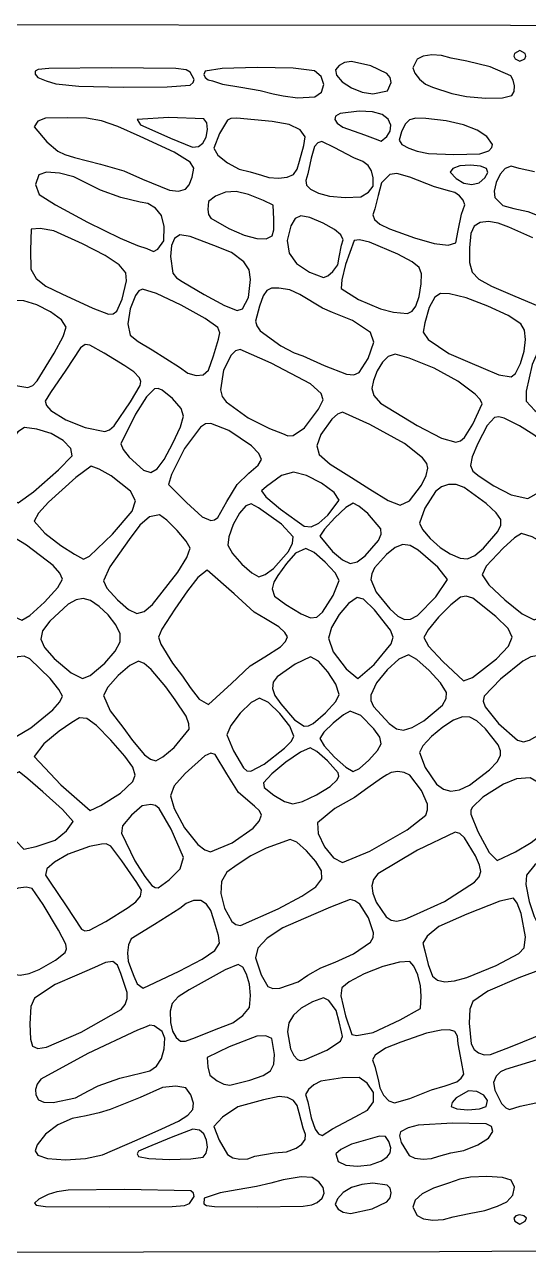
# Model space of a CAD drawing. Extents: x 0 to 192, y 1 to 97.
# Drawn here: x 76.6 to 116.1, y 0.8 to 96.8 of the extents above; entities that cross this region are included whole.
import ezdxf

# ---------------------------------------------------------------- set-up
doc = ezdxf.new("R2010")
doc.units = 0

msp = doc.modelspace()

# ---------------------------------------------------------------- linework, layer by layer
at = {"layer": 'Image', "color": 7}
for points in [[(62.695577, 96.76244), (114.671608, 96.71525), (123.465387, 96.639238)], [(114.773994, 91.213711), (114.935523, 91.539345), (114.967947, 91.981984), (114.878685, 92.425898), (114.675156, 92.75536), (113.073063, 93.463949), (111.230209, 93.887992), (110.007984, 94.143174), (109.2728, 94.347467), (108.501834, 94.398767), (107.821248, 94.301104), (107.357203, 94.058508), (107.018537, 93.383845), (107.162009, 92.957489), (107.528128, 92.49655), (108.020451, 92.097632), (108.542535, 91.857336), (110.066533, 91.370202), (111.218125, 91.128804), (112.702717, 91.011746), (114.046083, 91.034794), (114.773994, 91.213711), (114.773994, 91.213711)], [(115.785963, 94.088345), (115.872812, 94.285531), (115.814746, 94.497439), (115.400527, 94.73584), (114.986308, 94.497439), (114.92824, 94.285531), (115.015087, 94.088345), (115.400527, 93.889175), (115.785963, 94.088345), (115.785963, 94.088345)], [(89.588357, 92.032466), (89.823994, 92.225057), (89.90064, 92.461547), (89.577218, 93.042509), (89.26383, 93.232783), (88.47021, 93.333938), (83.391246, 93.381175), (78.529569, 93.336215), (77.68959, 93.25687), (77.443346, 93.11904), (77.460745, 92.873004), (77.651404, 92.632012), (78.316565, 92.368066), (79.078564, 92.125282), (80.869591, 91.946576), (84.332713, 91.861695), (87.796207, 91.885404), (89.588351, 92.032466), (89.588357, 92.032466)], [(99.335232, 91.111752), (99.867025, 91.479712), (100.03922, 92.070702), (99.853937, 92.688863), (99.313298, 93.138333), (97.653064, 93.341123), (94.825451, 93.405751), (92.104078, 93.333879), (90.762563, 93.127168), (90.663446, 92.870004), (90.750021, 92.623421), (90.985634, 92.436711), (91.333631, 92.359168), (92.117228, 92.111169), (93.556559, 91.862128), (95.057581, 91.602127), (96.07358, 91.346577), (96.858555, 91.179837), (97.983684, 91.020532), (99.33524, 91.111746), (99.335232, 91.111752)], [(105.02887, 91.584897), (105.325203, 92.230599), (105.244998, 92.61218), (104.977756, 92.935224), (103.72241, 93.535784), (102.205165, 93.872191), (101.67031, 93.800856), (101.243725, 93.5704), (100.951435, 93.231594), (101.048616, 92.815833), (101.481459, 92.297058), (102.204351, 91.826455), (103.058689, 91.485622), (103.885872, 91.356152), (105.02887, 91.584897), (105.02887, 91.584897)], [(89.225767, 83.891673), (89.503932, 84.234088), (89.746366, 84.829165), (89.875274, 85.546083), (89.596805, 85.994341), (88.345407, 86.772731), (85.682561, 88.003497), (83.931619, 88.798236), (82.655286, 89.242773), (81.466866, 89.437386), (79.979665, 89.482349), (78.27562, 89.432615), (77.651335, 89.220417), (77.385238, 88.769991), (78.374144, 87.596756), (79.223005, 86.850459), (79.781112, 86.60785), (80.527871, 86.359235), (81.543869, 86.105235), (82.559868, 85.851236), (83.481231, 85.589836), (84.395856, 85.3354), (85.851894, 84.67459), (87.968183, 83.814342), (88.679175, 83.741644), (89.225767, 83.891673), (89.225767, 83.891673)], [(90.586626, 87.486446), (90.839575, 87.957593), (90.941701, 88.551126), (90.885643, 89.08664), (90.66404, 89.383728), (87.926974, 89.483358), (85.435724, 89.328766), (85.711132, 88.915881), (86.35524, 88.627965), (88.053225, 87.89079), (89.773794, 87.182551), (90.2291, 87.218289), (90.586626, 87.486446), (90.586626, 87.486446)], [(97.686218, 85.041519), (97.972416, 85.454163), (98.132335, 86.07371), (98.476377, 87.302905), (98.594773, 87.977158), (98.208927, 88.527614), (97.340683, 88.937547), (96.011882, 89.190231), (93.252742, 89.448067), (92.758825, 89.419759), (92.516227, 89.29699), (91.885001, 88.237193), (91.439887, 87.107772), (91.7494, 86.561254), (92.501461, 85.953143), (93.431357, 85.4572), (94.274373, 85.247185), (95.165216, 84.999186), (95.754526, 84.807006), (96.488918, 84.75198), (97.191709, 84.83114), (97.686218, 85.041519), (97.686218, 85.041519)], [(104.987669, 88.00274), (105.23848, 88.414897), (105.290601, 88.891739), (105.096632, 89.375881), (104.621588, 89.720132), (103.862503, 89.925814), (102.816409, 89.994248), (101.315798, 89.80994), (100.975511, 89.605132), (100.903516, 89.348221), (101.096025, 89.056456), (101.549249, 88.747088), (103.222681, 88.144541), (104.069347, 87.822522), (104.547891, 87.653449), (104.987669, 88.00274), (104.987669, 88.00274)], [(112.974195, 86.888094), (113.204152, 87.149847), (113.258925, 87.393543), (112.818196, 88.003544), (112.061074, 88.513625), (110.981298, 88.92983), (109.624056, 89.238713), (108.034536, 89.426832), (107.249867, 89.444209), (106.744379, 89.314302), (106.405381, 88.97442), (106.120183, 88.361872), (105.935964, 87.72472), (106.151586, 87.388206), (106.693203, 87.109849), (107.357203, 86.86185), (108.232686, 86.672711), (110.222531, 86.613851), (112.266483, 86.661279), (112.974195, 86.888094), (112.974195, 86.888094)], [(103.549568, 83.661539), (103.913973, 84.134654), (103.921019, 84.769515), (103.789269, 85.331802), (103.532139, 85.741401), (103.091739, 86.058633), (102.410179, 86.34382), (100.84685, 87.141419), (99.882787, 87.623849), (99.579754, 87.512226), (99.316262, 87.217499), (99.059878, 86.319598), (98.78673, 85.085368), (98.633627, 84.572184), (98.693899, 84.202916), (99.012497, 83.897518), (99.634372, 83.575944), (100.494012, 83.333696), (101.708444, 83.247239), (102.940663, 83.30364), (103.549568, 83.661539), (103.549568, 83.661539)], [(112.659158, 84.779698), (112.894136, 85.200464), (112.782353, 85.499364), (112.308913, 85.700895), (111.521967, 85.769541), (110.704933, 85.70464), (110.14123, 85.505529), (109.938342, 85.214721), (110.4052, 84.736727), (111.011815, 84.362172), (111.628888, 84.245228), (112.197607, 84.384774), (112.659158, 84.77969), (112.659158, 84.779698)], [(116.546951, 85.252003), (115.333008, 85.520078), (114.703219, 85.701724), (114.238044, 85.506585), (113.842523, 85.066441), (113.534821, 84.417554), (113.380176, 83.746209), (113.443827, 83.238693), (114.059494, 82.61275), (114.92446, 82.374522), (116.029779, 82.137615), (117.263191, 81.651026)], [(87.068476, 79.199526), (87.521524, 79.857272), (87.541715, 80.967102), (87.352231, 81.838107), (86.862215, 82.403164), (86.281397, 82.766034), (85.686567, 82.882522), (84.156174, 83.232891), (82.581045, 83.821993), (81.48038, 84.372349), (80.494117, 84.854447), (79.351526, 85.152948), (78.335921, 85.21988), (77.730615, 85.007271), (77.487834, 84.253251), (77.760981, 83.466515), (79.037619, 82.662965), (81.551498, 81.318947), (84.099321, 80.054549), (85.47779, 79.489859), (86.190561, 79.24186), (86.704713, 79.010619), (87.068476, 79.199526), (87.068476, 79.199526)], [(110.371333, 79.699059), (110.575575, 80.672725), (110.829575, 81.928211), (111.082532, 82.679296), (110.966298, 83.022179), (110.674865, 83.363535), (110.294135, 83.626174), (109.910014, 83.732905), (108.711868, 84.086983), (106.790258, 84.834065), (105.774776, 85.116326), (105.211226, 85.039686), (104.567927, 84.39144), (104.309205, 83.390521), (104.050067, 82.364582), (103.895519, 81.891726), (104.009454, 81.507507), (104.429358, 81.160581), (105.192719, 80.799605), (107.136747, 80.076546), (108.677199, 79.645867), (109.770064, 79.51692), (110.371333, 79.699059), (110.371333, 79.699059)], [(95.999613, 80.243074), (96.129711, 80.711167), (96.147346, 81.555405), (96.096548, 82.628522), (95.334549, 82.993546), (94.154273, 83.483159), (93.184141, 83.701889), (92.351064, 83.656773), (91.58195, 83.354847), (91.023728, 82.935298), (90.966228, 82.30581), (91.021699, 81.904176), (91.214884, 81.614254), (92.625219, 80.823936), (93.818048, 80.300711), (94.801443, 80.025467), (95.540325, 80.004242), (95.999613, 80.243074), (95.999613, 80.243074)], [(100.747372, 77.458155), (101.1483, 77.984006), (101.261208, 78.569951), (101.439924, 79.513388), (101.5585, 79.938668), (101.389467, 80.328484), (100.886469, 80.737964), (100.003151, 81.22224), (98.94687, 81.688688), (98.250932, 81.816441), (97.79787, 81.596027), (97.470218, 81.017974), (97.184226, 79.868563), (97.326572, 78.894212), (97.905128, 78.075339), (98.927766, 77.392361), (100.016208, 76.989925), (100.354059, 77.112589), (100.747372, 77.458155), (100.747372, 77.458155)], [(83.839505, 74.354827), (84.256327, 75.300179), (84.609257, 76.713452), (84.542047, 77.353997), (84.028247, 77.981884), (82.942889, 78.70249), (81.161007, 79.621192), (78.922041, 80.632704), (77.857485, 80.818248), (77.131239, 80.765858), (77.082926, 79.12756), (77.108041, 77.627848), (77.545835, 76.907015), (78.300366, 76.313177), (79.541479, 75.696162), (81.957233, 74.593774), (83.192016, 74.122723), (83.567024, 74.153692), (83.839505, 74.354827), (83.839505, 74.354827)], [(116.416525, 80.086168), (114.517155, 80.910849), (113.690806, 81.236209), (112.927808, 81.361302), (112.287424, 81.284106), (111.828913, 81.002599), (111.562818, 80.434923), (111.445815, 79.303582), (111.443921, 78.146555), (111.650929, 77.403034), (112.1904, 76.860071), (113.185898, 76.304719), (114.827202, 75.591342), (115.993192, 75.106375), (116.80705, 74.771753)], [(94.147323, 75.414915), (94.317606, 76.822971), (94.216481, 77.583045), (93.791686, 78.221477), (92.818021, 78.929075), (91.439887, 79.497209), (89.600247, 80.18713), (88.772417, 80.331218), (88.372582, 80.022059), (88.125523, 79.488675), (88.053225, 78.619301), (88.236484, 77.321181), (88.513256, 76.951694), (88.955855, 76.677373), (90.681402, 75.66484), (92.286553, 74.790126), (93.260818, 74.397553), (93.682601, 74.540199), (94.147323, 75.414915), (94.147323, 75.414915)], [(107.240176, 74.754532), (107.504841, 75.500321), (107.657717, 76.496875), (107.688807, 77.282391), (107.514527, 77.77716), (106.955713, 78.207196), (105.833203, 78.798517), (103.616037, 79.736525), (102.833309, 79.92864), (102.429012, 79.884728), (101.741324, 77.99733), (101.463396, 76.798727), (101.41908, 76.134489), (102.751265, 75.271844), (104.478538, 74.525189), (105.494536, 74.269787), (106.601233, 74.164082), (106.952039, 74.364752), (107.240176, 74.754532), (107.240176, 74.754532)], [(91.012038, 69.728554), (91.423052, 70.871549), (91.793003, 72.155115), (91.921634, 72.663593), (91.747396, 73.086447), (90.754472, 73.7925), (88.873506, 74.815979), (86.955967, 75.723936), (85.853321, 76.083424), (85.566888, 75.929862), (85.300616, 75.587616), (84.883642, 74.544792), (84.712576, 73.370384), (84.897597, 72.479825), (85.510715, 71.977791), (86.61175, 71.340125), (88.755468, 69.970877), (89.411515, 69.510126), (90.047305, 69.31175), (90.601319, 69.382357), (91.012038, 69.728554), (91.012038, 69.728554)], [(102.803957, 69.554352), (103.528568, 70.664789), (103.970538, 71.917234), (103.698939, 72.696283), (102.29618, 73.612935), (100.738726, 74.250494), (99.933127, 74.595051), (98.1626, 75.64706), (97.380746, 76.014109), (96.535412, 76.15506), (95.959943, 76.143822), (95.589061, 75.976587), (95.307877, 75.548459), (95.001505, 74.754537), (94.706613, 73.582716), (94.79891, 73.215933), (95.05584, 72.824553), (96.686264, 71.645524), (97.720281, 71.093355), (98.415288, 70.850943), (100.075877, 70.110847), (101.822719, 69.414807), (102.389305, 69.384157), (102.803957, 69.554352), (102.803957, 69.554352)], [(77.605893, 68.91254), (78.931856, 71.074841), (79.657152, 72.380183), (79.894247, 73.099626), (79.510222, 73.663529), (78.661599, 74.296613), (77.595605, 74.846168), (76.55947, 75.159482), (75.833662, 75.187558), (75.321993, 74.891413), (74.879455, 74.106809), (74.361039, 72.66951), (73.65991, 70.258159), (73.936283, 69.659244), (74.448153, 69.335873), (74.675909, 69.172498), (74.905942, 68.893828), (75.472585, 68.623468), (76.87495, 68.375984), (77.266909, 68.530008), (77.605893, 68.91254), (77.605893, 68.91254)], [(115.433496, 70.261067), (115.722531, 71.237901), (115.827068, 72.139776), (115.745872, 72.879654), (115.477705, 73.370498), (114.471371, 74.002232), (112.873673, 74.741742), (111.177553, 75.382467), (109.875954, 75.717844), (109.173901, 75.727246), (108.737263, 75.457259), (108.290409, 74.63184), (107.963829, 73.429424), (107.824785, 72.721839), (108.209245, 72.149612), (109.834214, 71.0554), (111.485021, 70.351871), (112.520033, 69.903165), (113.735354, 69.366973), (114.71383, 69.223205), (115.057261, 69.478342), (115.433496, 70.261067), (115.433496, 70.261067)], [(83.647534, 65.398878), (84.929704, 67.271321), (85.686554, 68.544965), (85.72487, 68.851803), (85.610502, 69.142158), (85.176528, 69.612411), (84.468213, 70.091416), (82.859043, 71.056225), (81.734893, 71.694497), (81.368389, 71.736481), (80.999142, 71.49344), (79.866593, 69.750911), (78.66005, 67.98573), (78.231904, 67.30604), (78.354421, 66.964359), (78.693804, 66.593906), (79.854146, 65.851499), (81.374896, 65.248454), (82.918018, 64.954407), (83.284274, 65.068329), (83.647534, 65.398878), (83.647534, 65.398878)], [(98.538176, 65.238014), (99.643249, 66.680073), (100.005733, 67.426542), (99.830365, 67.907352), (99.008345, 68.670981), (95.938892, 70.288971), (93.512858, 71.36787), (93.147658, 71.248048), (92.787885, 70.913558), (92.205715, 69.750416), (91.957388, 68.214921), (92.095599, 67.691927), (92.413553, 67.274626), (94.119574, 66.02558), (95.78624, 65.170204), (96.817431, 64.776761), (97.233604, 64.617935), (97.646786, 64.638563), (98.538176, 65.238014), (98.538176, 65.238014)], [(120.990104, 64.385472), (121.643407, 65.290534), (122.502125, 66.91864), (122.819301, 67.747166), (122.841182, 68.318365), (122.547211, 68.704567), (121.916833, 68.978104), (121.180424, 69.34228), (120.416822, 69.916172), (118.476068, 71.280481), (117.318282, 71.921555), (116.978711, 71.581981), (116.346306, 70.185261), (115.876705, 68.104765), (115.897766, 67.309141), (116.570031, 66.580767), (118.701142, 65.145081), (120.565187, 64.260864), (120.990104, 64.385472), (120.990104, 64.385472)], [(111.711721, 65.525878), (112.431387, 67.109142), (112.295361, 67.445017), (111.903412, 67.870095), (110.534348, 68.873155), (108.689409, 69.888917), (106.733806, 70.687979), (105.630574, 70.985373), (105.084118, 70.799236), (104.652776, 70.357102), (104.237429, 69.681021), (103.924698, 68.939633), (103.801205, 68.301578), (103.951312, 67.746302), (104.497823, 67.158114), (107.357203, 65.414409), (109.266081, 64.423506), (110.379599, 64.105422), (110.754596, 64.201668), (111.070549, 64.469698), (111.711721, 65.525878), (111.711721, 65.525878)], [(87.005677, 62.012215), (87.555326, 62.767049), (88.239423, 64.02237), (88.822534, 65.306393), (89.069224, 66.147327), (88.895345, 66.746507), (88.212462, 67.51461), (87.407774, 68.188563), (87.092611, 68.308953), (86.799455, 68.269713), (86.170814, 67.666629), (85.30516, 66.287877), (84.1595, 63.968119), (84.348419, 63.536668), (84.812167, 62.92951), (85.936561, 61.913528), (86.499255, 61.737025), (87.005677, 62.012215), (87.005677, 62.012215)], [(106.748226, 59.531975), (107.693022, 60.760318), (108.056169, 61.497403), (108.202279, 62.065201), (108.101775, 62.452291), (107.778759, 62.883812), (106.352841, 63.997564), (103.661989, 65.491711), (101.510491, 66.45721), (101.131068, 66.308465), (100.673844, 65.91405), (99.824197, 64.699114), (99.510685, 63.833305), (99.693245, 63.144722), (100.540623, 62.398241), (102.221568, 61.358738), (103.65257, 60.425625), (105.074866, 59.539072), (106.019527, 59.175886), (106.748226, 59.531975), (106.748226, 59.531975)], [(92.461636, 59.469803), (93.258886, 60.808518), (94.191551, 61.683103), (94.910238, 62.313956), (95.165216, 62.757128), (94.950095, 63.231529), (94.378215, 63.833326), (92.605066, 65.028028), (91.217363, 65.576355), (90.798123, 65.531392), (90.404392, 65.292621), (89.150775, 63.620336), (88.117, 61.589951), (87.881794, 60.808421), (89.290727, 59.399487), (90.519882, 58.270108), (91.202522, 57.990554), (91.496355, 58.030775), (91.744874, 58.221082), (92.461636, 59.469803), (92.461636, 59.469803)], [(116.909457, 60.20137), (117.896977, 61.449819), (118.234227, 62.127756), (118.363856, 62.666452), (118.116545, 63.2105), (117.453516, 63.918466), (116.493124, 64.682998), (115.353724, 65.396743), (114.163682, 65.989377), (113.751638, 66.088534), (113.414623, 66.036162), (112.824816, 65.416563), (112.112527, 64.010042), (111.669919, 62.975089), (111.535993, 62.298647), (111.716656, 61.83682), (112.217818, 61.445717), (113.368529, 60.704905), (114.716874, 60.00385), (116.029634, 59.703528), (116.909457, 60.20137), (116.909457, 60.20137)], [(77.331269, 60.234218), (79.289453, 61.947369), (80.341898, 63.029561), (80.2422, 63.611831), (79.64564, 64.236033), (78.706884, 64.784076), (77.580596, 65.137869), (76.622767, 65.2467), (76.093113, 64.920705), (74.633119, 62.945024), (73.660108, 61.101616), (73.886123, 60.553612), (76.136211, 59.354172), (77.331269, 60.234218), (77.331269, 60.234218)], [(81.720135, 55.185215), (83.510078, 56.917238), (85.040466, 58.722187), (85.312423, 59.534761), (84.925111, 60.285772), (83.396731, 61.464903), (82.458327, 61.999916), (81.840684, 62.224011), (80.626704, 61.351676), (78.501377, 59.430999), (77.726635, 58.553086), (77.386355, 57.93157), (78.220047, 57.002455), (79.454897, 56.02508), (80.536859, 55.364089), (81.232271, 54.971359), (81.720135, 55.185215), (81.720135, 55.185215)], [(100.362626, 58.410291), (101.261208, 59.563941), (100.847794, 60.173763), (99.860942, 60.899002), (98.680734, 61.505995), (97.687256, 61.761081), (96.745208, 61.495764), (95.551901, 60.636418), (95.176585, 60.312865), (95.511682, 59.842264), (96.660346, 58.871073), (97.952955, 57.926517), (98.509684, 57.543963), (99.053821, 57.488431), (99.649942, 57.772885), (100.362626, 58.410291), (100.362626, 58.410291)], [(112.548348, 55.829379), (113.671774, 57.120071), (113.892197, 57.623222), (113.897039, 58.051254), (113.528363, 58.579067), (112.763806, 59.320884), (111.04077, 60.570174), (110.396543, 60.789695), (109.800398, 60.807543), (109.264345, 60.625459), (108.800398, 60.245187), (107.967597, 58.949467), (107.526536, 57.780848), (107.768943, 57.269969), (108.374685, 56.577487), (109.161547, 55.884665), (109.947312, 55.372762), (110.722469, 55.041118), (111.305705, 54.987598), (111.860005, 55.240815), (112.548348, 55.829379), (112.548348, 55.829379)], [(96.115003, 54.222892), (97.277909, 55.559009), (97.588992, 56.203829), (97.640004, 56.70332), (96.727963, 57.697727), (94.949102, 58.986344), (94.351871, 59.275635), (93.933103, 59.130771), (93.452194, 58.570288), (92.961343, 57.660877), (92.604033, 56.716195), (92.523746, 56.049898), (92.907143, 55.393191), (93.628779, 54.577101), (94.409948, 53.881908), (94.971941, 53.587893), (95.46561, 53.774424), (96.115003, 54.222892), (96.115003, 54.222892)], [(103.289023, 55.212922), (104.330764, 56.41905), (104.528309, 56.920215), (104.501382, 57.337809), (103.481348, 58.541829), (102.801175, 59.106679), (102.333246, 59.345219), (101.780109, 58.989814), (100.904112, 58.181778), (100.093672, 57.308378), (99.73721, 56.756883), (100.740639, 55.560999), (101.515928, 54.898355), (102.112114, 54.63134), (102.659658, 54.742136), (103.289023, 55.212922), (103.289023, 55.212922)], [(86.640048, 51.428895), (88.634572, 53.939701), (89.315516, 55.079697), (89.577223, 55.830514), (89.271646, 56.368088), (88.563596, 57.205038), (87.766098, 58.00171), (87.192177, 58.418451), (86.416782, 58.260024), (85.650422, 57.62249), (84.803757, 56.491352), (83.30458, 54.373078), (82.803898, 53.27574), (83.066186, 52.70086), (83.899666, 51.783643), (84.765329, 51.016879), (85.410759, 50.715092), (85.985738, 50.858894), (86.640048, 51.428895), (86.640048, 51.428895)], [(78.178686, 51.609113), (79.227967, 52.754396), (79.586569, 53.393895), (79.385394, 53.85958), (78.866903, 54.465313), (76.776771, 56.053728), (75.703196, 56.707659), (75.05635, 56.974555), (74.373781, 56.694664), (73.491981, 56.017712), (72.684565, 55.187778), (72.225145, 54.448944), (72.285504, 54.005307), (72.598387, 53.40072), (73.064752, 52.789684), (73.585559, 52.326705), (75.033006, 51.115618), (75.850596, 50.461051), (76.399217, 50.20123), (77.038085, 50.564353), (78.178686, 51.609113), (78.178686, 51.609113)], [(117.370829, 50.593628), (119.373895, 52.209369), (119.996026, 52.905158), (120.22652, 53.390387), (119.687949, 54.35884), (118.7778, 55.174412), (117.54968, 56.028477), (116.352275, 56.701504), (115.534271, 56.973962), (114.983988, 56.637985), (114.086568, 55.830964), (112.76839, 54.427326), (112.442581, 53.738348), (112.97267, 52.946828), (114.204559, 51.771005), (115.574788, 50.697866), (116.519895, 50.214398), (117.370829, 50.593628), (117.370829, 50.593628)], [(99.933822, 50.820545), (100.787801, 52.131279), (101.261208, 53.295849), (100.927672, 53.898566), (100.15422, 54.731983), (99.281586, 55.470676), (98.650507, 55.789223), (97.825279, 55.436809), (97.125107, 54.631273), (96.451365, 53.672559), (96.130227, 53.158529), (96.012091, 52.634116), (96.192844, 52.078272), (97.070214, 51.424643), (98.276098, 50.682307), (99.013793, 50.364036), (99.495601, 50.425044), (99.933822, 50.820545), (99.933822, 50.820545)], [(107.371319, 50.549948), (108.803535, 52.016836), (109.727867, 53.36772), (108.970646, 54.348205), (107.442801, 55.662223), (106.796462, 56.032166), (106.226875, 56.107848), (105.645675, 55.877384), (104.964497, 55.328888), (104.020413, 54.277665), (103.796468, 53.816079), (103.740066, 53.361904), (104.136316, 52.36997), (105.222021, 51.090229), (105.84943, 50.509802), (106.360852, 50.240339), (106.840182, 50.260751), (107.371319, 50.549948), (107.371319, 50.549948)], [(92.826813, 45.227951), (94.288277, 46.613432), (95.433948, 47.325149), (96.670682, 48.114373), (97.054866, 48.533097), (97.197214, 48.89174), (97.004397, 49.228608), (96.539949, 49.667035), (95.480176, 50.291104), (94.609217, 50.829397), (93.036085, 52.252521), (90.929076, 54.095892), (90.197055, 53.536107), (89.370309, 52.482737), (88.391743, 51.047896), (87.367103, 49.480681), (87.119848, 48.861185), (87.301156, 48.319365), (88.201006, 46.820293), (88.979752, 45.802556), (89.584875, 44.936904), (90.29274, 44.019052), (91.029318, 43.597239), (92.826813, 45.227951), (92.826813, 45.227951)], [(81.753975, 45.869655), (82.905871, 46.84332), (83.716461, 47.77744), (84.100678, 48.487114), (84.10078, 49.11996), (83.759022, 49.823596), (83.161166, 50.610669), (82.474733, 51.271065), (81.796795, 51.725468), (81.224425, 51.894561), (80.669745, 51.779226), (80.040215, 51.439001), (78.607705, 50.118561), (78.033996, 49.348689), (77.887777, 48.709941), (78.187488, 48.04579), (78.95157, 47.199705), (80.272507, 46.064369), (81.161309, 45.630278), (81.753975, 45.869655), (81.753975, 45.869655)], [(103.992991, 46.736047), (105.317237, 48.352404), (105.474594, 48.867395), (105.270466, 49.404589), (104.003188, 50.999406), (103.148794, 51.821903), (102.655394, 51.95396), (101.973616, 51.498795), (101.240173, 50.629731), (100.654128, 49.628873), (100.414543, 48.778324), (100.780495, 47.713245), (101.808048, 46.38159), (102.715915, 45.629236), (103.992991, 46.736047), (103.992991, 46.736047)], [(111.69669, 45.711971), (113.553915, 47.179917), (114.491136, 48.163938), (114.800235, 48.866899), (114.478884, 49.552799), (113.524752, 50.485633), (111.72515, 51.905322), (111.186534, 52.08139), (110.745265, 51.978659), (109.9819, 51.383856), (109.026696, 50.420113), (108.210761, 49.449123), (107.865203, 48.832577), (108.232473, 48.172254), (109.357162, 46.951865), (110.971267, 45.459903), (111.69669, 45.711971), (111.69669, 45.711971)], [(77.123084, 41.786305), (78.848255, 43.18678), (79.386685, 43.809131), (79.586569, 44.256767), (79.304765, 44.776874), (78.622471, 45.620044), (77.035124, 47.161386), (76.583254, 47.367331), (76.100549, 47.313996), (75.518073, 46.976057), (74.766888, 46.328193), (73.441303, 45.21301), (72.542451, 44.176527), (72.218818, 43.487267), (72.366477, 42.972883), (73.348934, 41.795545), (74.576592, 40.822919), (74.968666, 40.68416), (75.40551, 40.753731), (77.123084, 41.786305), (77.123084, 41.786305)], [(100.175201, 42.946745), (100.993493, 43.831081), (101.261208, 44.389442), (100.996616, 45.184491), (100.368738, 46.155336), (99.626425, 46.976516), (99.018526, 47.322567), (97.816317, 46.7533), (96.392881, 45.750378), (96.088292, 45.33379), (96.032348, 44.857136), (96.227538, 44.301976), (96.67635, 43.649869), (97.752044, 42.40929), (98.50391, 41.916726), (98.847396, 41.933067), (99.216709, 42.114953), (100.175201, 42.946745), (100.175201, 42.946745)], [(107.871537, 42.31971), (109.32879, 43.536632), (109.631946, 44.060844), (109.656636, 44.53532), (109.190966, 45.279852), (108.292315, 46.26478), (107.32998, 47.124123), (106.673262, 47.4919), (105.924382, 47.148574), (105.001847, 46.313696), (104.179001, 45.279917), (103.729188, 44.339886), (103.728889, 43.910685), (103.940009, 43.438638), (105.15587, 42.117786), (105.726857, 41.700928), (106.294786, 41.590052), (106.972173, 41.793524), (107.871537, 42.31971), (107.871537, 42.31971)], [(117.80543, 41.757625), (119.480755, 43.135809), (120.022517, 43.787207), (120.22652, 44.267814), (120.052199, 44.656562), (119.576848, 45.229528), (118.00872, 46.624547), (117.244404, 47.178526), (116.72081, 47.403084), (116.244209, 47.326972), (115.620874, 46.978943), (113.869271, 45.588973), (112.594216, 44.243324), (112.519641, 43.870449), (112.674988, 43.407396), (113.728775, 42.110502), (115.209082, 40.800372), (115.666688, 40.687614), (116.150693, 40.822149), (117.80543, 41.757625), (117.80543, 41.757625)], [(88.326508, 40.241858), (89.510622, 41.661594), (89.483957, 42.090086), (89.268075, 42.674032), (88.425745, 43.973528), (87.676284, 44.970729), (86.542563, 46.341479), (85.975691, 46.805904), (85.555387, 46.983901), (84.87691, 46.646197), (83.958704, 45.860253), (83.150966, 44.96682), (82.803898, 44.306649), (83.330678, 43.108544), (84.307836, 41.836698), (85.085064, 40.796212), (86.003775, 39.672205), (86.48576, 39.323637), (86.895542, 39.194577), (87.456275, 39.502216), (88.326508, 40.241858), (88.326508, 40.241858)], [(95.373596, 38.928171), (96.982088, 40.185475), (97.506904, 40.744786), (97.705213, 41.12571), (97.377464, 41.901932), (96.60641, 42.891625), (95.710342, 43.743243), (95.007551, 44.105238), (94.358942, 43.748855), (93.50959, 42.914994), (92.771997, 41.956589), (92.458664, 41.226575), (92.972815, 39.968443), (93.757984, 38.651108), (94.028385, 38.422967), (94.326948, 38.382664), (95.373596, 38.928171), (95.373596, 38.928171)], [(82.597862, 35.707519), (84.134531, 36.661909), (85.101365, 37.579658), (85.272416, 38.084509), (85.090532, 38.702022), (84.483623, 39.567758), (83.379597, 40.817276), (82.264828, 41.958841), (81.507273, 42.511445), (80.920788, 42.558079), (80.319228, 42.181735), (79.323785, 41.517404), (78.141621, 40.522395), (77.385238, 39.526481), (79.455421, 37.32514), (81.751197, 35.303961), (82.597862, 35.707519), (82.597862, 35.707519)], [(103.577487, 39.236911), (104.256399, 39.989499), (104.530265, 40.532852), (104.427365, 41.040889), (103.975981, 41.687529), (102.953101, 42.745189), (102.123484, 43.089239), (101.581841, 42.803812), (100.780314, 42.148819), (100.053803, 41.426194), (99.73721, 40.93787), (100.088491, 40.362539), (100.891951, 39.491202), (101.772015, 38.69571), (102.353108, 38.347912), (102.854059, 38.597119), (103.577487, 39.236911), (103.577487, 39.236911)], [(111.452387, 37.296813), (113.018622, 38.499268), (113.604122, 39.126026), (113.889723, 39.610203), (113.890362, 39.988674), (113.704679, 40.441025), (112.707032, 41.685489), (112.036807, 42.318941), (111.478656, 42.6204), (110.908649, 42.623299), (110.202854, 42.361072), (109.351519, 41.831849), (108.479664, 41.102663), (107.800324, 40.373764), (107.526536, 39.845399), (107.975602, 38.669622), (108.879556, 37.374252), (109.411571, 36.970579), (110.0032, 36.823552), (110.676215, 36.932515), (111.452387, 37.296813), (111.452387, 37.296813)], [(92.879277, 32.770878), (94.517936, 33.933601), (94.993922, 34.48936), (95.165216, 34.955611), (95.003556, 35.293361), (94.614883, 35.654293), (93.376681, 36.718598), (92.45424, 38.188022), (91.551364, 39.680325), (91.211098, 39.7813), (90.734994, 39.588788), (89.196224, 38.211649), (88.339889, 37.241605), (88.049821, 36.452511), (88.322371, 35.476703), (89.15389, 33.946515), (90.188462, 32.644434), (90.7263, 32.235031), (91.173944, 32.082586), (92.879277, 32.770878), (92.879277, 32.770878)], [(99.480978, 36.533396), (100.541169, 37.180107), (101.088282, 37.708933), (101.216273, 37.991041), (101.178312, 38.243415), (100.333821, 39.190598), (99.5116, 39.921757), (98.975955, 40.210581), (98.231267, 39.877754), (97.084485, 39.095986), (95.971036, 38.190352), (95.326347, 37.485924), (95.381299, 37.116416), (96.139493, 36.51545), (96.983171, 36.027253), (97.620546, 35.831651), (98.370199, 36.027291), (99.480978, 36.533396), (99.480978, 36.533396)], [(79.016067, 32.979631), (79.920797, 33.715128), (80.433235, 34.448633), (79.598937, 35.378006), (78.062571, 36.764705), (76.893596, 37.797579), (76.216263, 38.343118), (74.929908, 37.701477), (74.053039, 37.161219), (73.712282, 36.645208), (73.878193, 35.949362), (74.521326, 34.869598), (75.980017, 32.910313), (76.561615, 32.298708), (77.523761, 32.501109), (79.016067, 32.979631), (79.016067, 32.979631)], [(103.662855, 32.139284), (106.576675, 33.810206), (108.032139, 34.95677), (108.17612, 35.366846), (108.172586, 35.805125), (107.706064, 36.865234), (106.771291, 38.060533), (106.349453, 38.286478), (105.853938, 38.347912), (105.324235, 38.275611), (104.986537, 38.093912), (104.574685, 37.839912), (103.480925, 37.077913), (102.438722, 36.315914), (100.898513, 35.466358), (99.554751, 34.334058), (99.611852, 33.501778), (100.106256, 32.475482), (100.81657, 31.603939), (101.521399, 31.235921), (103.662855, 32.139284), (103.662855, 32.139284)], [(115.06186, 32.086489), (116.28981, 32.815699), (117.345759, 33.634059), (118.085257, 34.413058), (118.363856, 35.024183), (118.117732, 35.805968), (117.527121, 36.732257), (116.813669, 37.512927), (116.19902, 37.857856), (115.139225, 37.780257), (114.120924, 37.358276), (112.497367, 36.340527), (111.677844, 35.58172), (111.551345, 35.326012), (111.559472, 35.019999), (112.11194, 33.676141), (112.991148, 32.035797), (113.609712, 31.402444), (115.06186, 32.086489), (115.06186, 32.086489)], [(87.955099, 29.881256), (88.811588, 30.761232), (89.062514, 31.624887), (88.088849, 33.860584), (87.16888, 35.479553), (86.873216, 35.709762), (86.50415, 35.774773), (85.842269, 35.670315), (85.004549, 34.944443), (84.289585, 34.123565), (84.208424, 33.534277), (85.2592, 31.367635), (86.028615, 30.138153), (86.586107, 29.454073), (86.85447, 29.287813), (87.086594, 29.276912), (87.955099, 29.881256), (87.955099, 29.881256)], [(106.417817, 26.820232), (107.06281, 27.095453), (109.506902, 28.202209), (111.839832, 29.707509), (112.206772, 30.123992), (112.33945, 30.534378), (112.24205, 31.048287), (111.918757, 31.775339), (111.0638, 33.171303), (110.693394, 33.50058), (110.341633, 33.606584), (107.382345, 32.202038), (104.289326, 30.363649), (103.945679, 29.926027), (103.810231, 29.423444), (103.881745, 28.834761), (104.158982, 28.138844), (104.928238, 26.997087), (105.324776, 26.742771), (105.76806, 26.663927), (106.417817, 26.820232), (106.417817, 26.820232)], [(82.988479, 26.64045), (84.743937, 27.716319), (85.346133, 28.167369), (85.711086, 28.606238), (85.787893, 29.071158), (85.403228, 29.67051), (84.24451, 31.373258), (83.371845, 32.513837), (83.010236, 32.702858), (82.647509, 32.679359), (81.718857, 32.501207), (80.04852, 31.895428), (78.967827, 31.281243), (78.380092, 30.749137), (78.260061, 30.262772), (78.582482, 29.785807), (79.872221, 27.854566), (81.07909, 26.028134), (81.346601, 25.902576), (81.698682, 25.945036), (82.988479, 26.64045), (82.988479, 26.64045)], [(96.473605, 27.627935), (98.338298, 28.612601), (99.433789, 29.35446), (99.898179, 29.974044), (99.869565, 30.591883), (99.425798, 31.326506), (98.688893, 32.162534), (97.930107, 32.827713), (97.420696, 33.049785), (95.546392, 32.370167), (94.333968, 31.757612), (93.276226, 31.072038), (92.466205, 30.477808), (92.041562, 29.749477), (91.98677, 28.833801), (92.286302, 27.677533), (92.838086, 26.633003), (93.156615, 26.398405), (93.531493, 26.32526), (96.473605, 27.627935), (96.473605, 27.627935)], [(118.590342, 26.40214), (120.423397, 27.734734), (121.693395, 28.600656), (122.590275, 29.003657), (122.845086, 29.273527), (122.93585, 29.561928), (122.162839, 31.399581), (121.059766, 33.195396), (120.835114, 33.352894), (120.5391, 33.348288), (119.036299, 32.672847), (117.578071, 31.852594), (116.569184, 31.04966), (115.913915, 30.263774), (115.872064, 29.518026), (116.121838, 28.201963), (116.513107, 27.011805), (116.963068, 26.149566), (117.388921, 25.817261), (118.590342, 26.40214), (118.590342, 26.40214)], [(77.763592, 22.874042), (79.057552, 23.6179), (79.795643, 24.208596), (79.909882, 24.49375), (79.867369, 24.856895), (79.271078, 25.953553), (78.086526, 27.969882), (77.22238, 29.20046), (76.745122, 29.308557), (76.131173, 29.244221), (74.882633, 28.684174), (74.057772, 28.014749), (73.696828, 27.464462), (73.733372, 26.780593), (74.100975, 25.710422), (74.766555, 23.811584), (75.283066, 22.753252), (75.698993, 22.501724), (76.28481, 22.439657), (76.989887, 22.564584), (77.763592, 22.874042), (77.763592, 22.874042)], [(88.723805, 22.750416), (90.514091, 23.696666), (91.513521, 24.375436), (91.886664, 24.935227), (91.79809, 25.524542), (91.421113, 26.831963), (91.195194, 27.485192), (90.870616, 27.987503), (90.432966, 28.286237), (89.852995, 28.265503), (89.275889, 28.042062), (88.768718, 27.655393), (86.783227, 26.390012), (84.962896, 25.275493), (84.752301, 24.811493), (84.674081, 24.170056), (84.731033, 23.520772), (84.925949, 23.033234), (85.174562, 22.369234), (85.440466, 21.750794), (85.920472, 21.422651), (88.723805, 22.750416), (88.723805, 22.750416)], [(98.047435, 21.924412), (98.804047, 22.427633), (99.808396, 23.006971), (100.931789, 23.446597), (102.368047, 24.093053), (103.704008, 25.004092), (103.901961, 25.371822), (103.947824, 25.755658), (103.557045, 26.912283), (102.862331, 27.974252), (102.48434, 28.258786), (102.107752, 28.357258), (100.5791, 27.745674), (98.467212, 26.83141), (96.844495, 26.12648), (95.624183, 25.340185), (94.88692, 24.537966), (94.713351, 23.785263), (95.135194, 22.458302), (95.677412, 21.558988), (96.057777, 21.400384), (96.600113, 21.411588), (98.047435, 21.924412), (98.047435, 21.924412)], [(111.236374, 22.256048), (113.535541, 23.190671), (115.323258, 24.129198), (115.743121, 24.580536), (115.823859, 25.430406), (115.489314, 27.265251), (115.188063, 28.07146), (114.90143, 28.461937), (113.82064, 28.214364), (111.251865, 27.216654), (109.063123, 26.231006), (108.14148, 25.474189), (107.797142, 24.938663), (107.951978, 24.346764), (108.203869, 23.27942), (108.554825, 22.368768), (108.958757, 22.048523), (109.526497, 21.923569), (110.278789, 21.993034), (111.236374, 22.256048), (111.236374, 22.256048)], [(81.064725, 17.985604), (84.184879, 19.746872), (84.49303, 20.14606), (84.653533, 20.607484), (84.658769, 21.087858), (84.501122, 21.543896), (84.153904, 22.565126), (83.905529, 23.21678), (83.530701, 23.501059), (82.954097, 23.435258), (82.100396, 23.036673), (80.711748, 22.430599), (79.009426, 21.710638), (77.403111, 20.636861), (77.110995, 19.985073), (77.046572, 18.631634), (77.099992, 17.434245), (77.249772, 16.876472), (77.657548, 16.695504), (78.34568, 16.795726), (81.064725, 17.985604), (81.064725, 17.985604)], [(90.000556, 17.565412), (91.622728, 18.221916), (92.923002, 18.70527), (93.713828, 19.275597), (94.226192, 19.91054), (94.314833, 20.841928), (94.227718, 21.723804), (94.005721, 22.505344), (93.697863, 23.062671), (93.353164, 23.271912), (92.336562, 22.854488), (89.517523, 21.279916), (88.659583, 20.731968), (88.188385, 20.226293), (88.015845, 19.609271), (88.053881, 18.727283), (88.208549, 18.052961), (88.484483, 17.550567), (88.83768, 17.274551), (89.224132, 17.279361), (90.000556, 17.565412), (90.000556, 17.565412)], [(103.902583, 17.950692), (106.019247, 18.950147), (107.611203, 19.841437), (107.661744, 20.789216), (107.606337, 21.607387), (107.400917, 22.455064), (107.105385, 23.148022), (106.779645, 23.502035), (105.9723, 23.463728), (104.6588, 23.103667), (103.216614, 22.547372), (102.023207, 21.920363), (101.459399, 21.440433), (101.387814, 20.81171), (101.733238, 19.252127), (102.235213, 17.800079), (102.637798, 17.729878), (103.902583, 17.950692), (103.902583, 17.950692)], [(117.05834, 22.871886), (115.31586, 22.222353), (112.888246, 21.184876), (111.700167, 20.382866), (111.485433, 19.774874), (111.421198, 18.67556), (111.585908, 17.077006), (111.814336, 16.633065), (112.160181, 16.363324), (112.603428, 16.213795), (113.088595, 16.227037), (114.657419, 16.83022), (114.657419, 16.83022)], [(100.278243, 16.564415), (101.363952, 17.278791), (101.523198, 17.640238), (101.4365, 18.016804), (101.261208, 18.787214), (101.028145, 19.66342), (100.44203, 20.458394), (100.016095, 20.671535), (99.152995, 20.339583), (98.274831, 19.853464), (97.666151, 19.315218), (97.311947, 18.706979), (97.197214, 18.01088), (97.437362, 16.677691), (97.692134, 16.159665), (97.996339, 15.849845), (98.209896, 15.766656), (98.52673, 15.815851), (100.278243, 16.564415), (100.278243, 16.564415)], [(80.602568, 12.852173), (81.637566, 13.389528), (82.399565, 13.788323), (84.073897, 14.372289), (85.806892, 14.807049), (86.433048, 14.946525), (86.956704, 15.331372), (87.34311, 15.924257), (87.557513, 16.687846), (87.602344, 17.508438), (87.38673, 18.027951), (86.766132, 18.482771), (86.427751, 18.517389), (86.138909, 18.402965), (85.47243, 18.133125), (81.57428, 16.317248), (77.900831, 14.302622), (77.610402, 13.921787), (77.481611, 13.500279), (77.5187, 13.077172), (77.725913, 12.691539), (78.140133, 12.50829), (78.851963, 12.479245), (80.602568, 12.852173), (80.602568, 12.852173)], [(94.261819, 14.221712), (95.307536, 14.600329), (95.884461, 14.966927), (96.129913, 15.466069), (96.181215, 16.242317), (95.978015, 17.486071), (95.520546, 17.693745), (94.810894, 17.655552), (92.642782, 16.843061), (90.912372, 15.99685), (90.964464, 15.281021), (91.120609, 14.620663), (91.693887, 14.182684), (92.231558, 13.912441), (92.701547, 13.826779), (94.261819, 14.221712), (94.261819, 14.221712)], [(106.770406, 12.789758), (108.468997, 13.46709), (109.535737, 13.794623), (110.449627, 14.083789), (110.81204, 14.371385), (111.003636, 14.688667), (110.836756, 15.696149), (110.574533, 17.070446), (110.514861, 17.670442), (110.303345, 18.023614), (109.891237, 18.16893), (109.229787, 18.145357), (108.089797, 17.890825), (106.087202, 17.185137), (104.878965, 16.734677), (104.076782, 16.189125), (103.853625, 15.816235), (104.037885, 15.302465), (104.309205, 14.268197), (104.422882, 13.62614), (104.718668, 13.043618), (105.128689, 12.617613), (105.585074, 12.445106), (106.770406, 12.789758), (106.770406, 12.789758)], [(114.657419, 16.83022), (117.432524, 17.948496)], [(117.093858, 15.908839), (114.278306, 15.072701), (113.877624, 14.878025), (113.539021, 14.534627), (113.334282, 14.051722), (113.433505, 13.454901), (113.960376, 12.408639), (114.282327, 12.063122), (114.571588, 11.931958), (115.426644, 12.185958), (115.426644, 12.185958)], [(100.726727, 10.40823), (102.506921, 11.348278), (103.455034, 11.888124), (103.938472, 12.538394), (103.942208, 13.256867), (103.451215, 14.00132), (102.818051, 14.442286), (101.512605, 14.420486), (99.827958, 14.138262), (99.275594, 13.870645), (98.837969, 13.4914), (98.618594, 13.108988), (98.796036, 12.522052), (99.059878, 11.28718), (99.359023, 10.387718), (99.635697, 10.03951), (99.910655, 9.899948), (100.726727, 10.40823), (100.726727, 10.40823)], [(82.7251, 8.388237), (85.444426, 9.573569), (87.375482, 10.407947), (88.670619, 11.008154), (89.416175, 11.489836), (89.799999, 11.939108), (89.860578, 12.438087), (89.636394, 13.06889), (89.242362, 13.623041), (88.460339, 13.760219), (87.417585, 13.641136), (85.68362, 12.87122), (83.329175, 11.925944), (82.465232, 11.677945), (81.449233, 11.429859), (80.346289, 11.234974), (79.236993, 10.732192), (78.274629, 10.012001), (77.612481, 9.164886), (77.448282, 8.709231), (77.653171, 8.360553), (78.430395, 8.090434), (79.818999, 8.00656), (81.39267, 8.106603), (82.7251, 8.388237), (82.7251, 8.388237)], [(94.657217, 8.291283), (96.158159, 8.539282), (97.136589, 8.626847), (97.880232, 8.907489), (98.34029, 9.233708), (98.58091, 9.585033), (98.610974, 9.986162), (98.43937, 10.461792), (98.111679, 11.663512), (97.975419, 12.250021), (97.68105, 12.64847), (97.209939, 12.874048), (96.543455, 12.941943), (95.334549, 12.693944), (94.464042, 12.445945), (93.32089, 12.128345), (92.114579, 11.340232), (91.439887, 10.594698), (91.849591, 9.524749), (92.505686, 8.418283), (92.920114, 8.154859), (93.482612, 8.042003), (94.094529, 8.085537), (94.657217, 8.291283), (94.657217, 8.291283)], [(112.766878, 12.175137), (112.868775, 12.624147), (112.575496, 13.05617), (112.027265, 13.350221), (111.364302, 13.385313), (110.405529, 12.8517), (110.082426, 12.477586), (110.012757, 12.166519), (110.458125, 11.978618), (111.333179, 11.918258), (112.236553, 11.984185), (112.766878, 12.175144), (112.766878, 12.175137)], [(115.426644, 12.185958), (116.648871, 12.44353)], [(109.050535, 8.291283), (109.988365, 8.539282), (111.020722, 8.722286), (112.096057, 9.156863), (112.94142, 9.703566), (113.283863, 10.222948), (113.183238, 10.601971), (112.752204, 10.810046), (110.123935, 10.872703), (107.429626, 10.696812), (106.659186, 10.497989), (106.049176, 10.187576), (105.972201, 9.885537), (106.101422, 9.35691), (106.720148, 8.333616), (107.173567, 8.124341), (107.813226, 8.045708), (108.488943, 8.100446), (109.050535, 8.291283), (109.050535, 8.291283)], [(90.604355, 8.212575), (90.841117, 8.512454), (90.933636, 8.999319), (90.877497, 9.547568), (90.668287, 10.031601), (90.315547, 10.326242), (89.801743, 10.381948), (88.091801, 9.755194), (86.276174, 8.979582), (85.541638, 8.666503), (85.444848, 8.476983), (85.531873, 8.268815), (86.351461, 8.101375), (87.963289, 8.030719), (89.62753, 8.065052), (90.604355, 8.212575), (90.604355, 8.212575)], [(104.561768, 7.917649), (105.016669, 8.230046), (105.253047, 8.552969), (105.28933, 8.934002), (105.143951, 9.420727), (104.878853, 9.828194), (104.409291, 9.84642), (102.224758, 9.220363), (101.385713, 8.815873), (100.983076, 8.458785), (101.182252, 7.861643), (101.77157, 7.585085), (102.695006, 7.504948), (103.706943, 7.617159), (104.561768, 7.917649), (104.561768, 7.917649)], [(99.525544, 4.648764), (99.916737, 4.992595), (100.070673, 5.389988), (99.985718, 5.821322), (99.66024, 6.266982), (99.139175, 6.60404), (98.263242, 6.676618), (96.858547, 6.428619), (95.905562, 6.18062), (94.768003, 5.920619), (93.265658, 5.660619), (91.947887, 5.41262), (91.153548, 5.164621), (90.69391, 4.990834), (90.657568, 4.557845), (90.864476, 4.432692), (91.500637, 4.3579), (94.86357, 4.312587), (98.428894, 4.364581), (99.11693, 4.465481), (99.525544, 4.648764), (99.525544, 4.648764)], [(103.839694, 4.155586), (104.98761, 4.710944), (105.238982, 5.032393), (105.319819, 5.421087), (105.253593, 5.779694), (105.017779, 6.011499), (103.894338, 6.169849), (103.016446, 6.077693), (102.223406, 5.827094), (101.57494, 5.444294), (101.130766, 4.955537), (100.942414, 4.514803), (101.168776, 4.151205), (101.568688, 3.895743), (102.149197, 3.811324), (103.839694, 4.155597), (103.839694, 4.155586)], [(110.177317, 3.549956), (111.436131, 3.803955), (112.643117, 4.04761), (113.637348, 4.382596), (114.371123, 4.707172), (114.840935, 5.241982), (114.977391, 5.85558), (114.711097, 6.416522), (114.027233, 6.609355), (112.798185, 6.691148), (111.521414, 6.653199), (110.694383, 6.486803), (109.816516, 6.159726), (108.624297, 5.778492), (107.746385, 5.332468), (107.204043, 4.83577), (107.018537, 4.302512), (107.357203, 3.634622), (107.847135, 3.390647), (108.58355, 3.292116), (109.41182, 3.343671), (110.177317, 3.549956), (110.177317, 3.549956)], [(89.539547, 4.575556), (89.903029, 5.128815), (89.855992, 5.389783), (89.648041, 5.563837), (84.43491, 5.66662), (80.036415, 5.612296), (79.151037, 5.495534), (78.480157, 5.275608), (77.733795, 4.913459), (77.415546, 4.598276), (77.541045, 4.441973), (78.275595, 4.355946), (83.261804, 4.311955), (88.179684, 4.358879), (89.134894, 4.438882), (89.539547, 4.575556), (89.539547, 4.575556)], [(115.814057, 3.199481), (115.911603, 3.426453), (115.703419, 3.608455), (115.364874, 3.691813), (115.074931, 3.617825), (114.920511, 3.436444), (114.988536, 3.197621), (115.400939, 2.967913), (115.814057, 3.199473), (115.814057, 3.199481)], [(125.475834, 0.918485), (109.09309, 0.798391), (62.73791, 0.755949)]]:
    msp.add_lwpolyline(points, dxfattribs=at)

doc.saveas('drawing.dxf')
